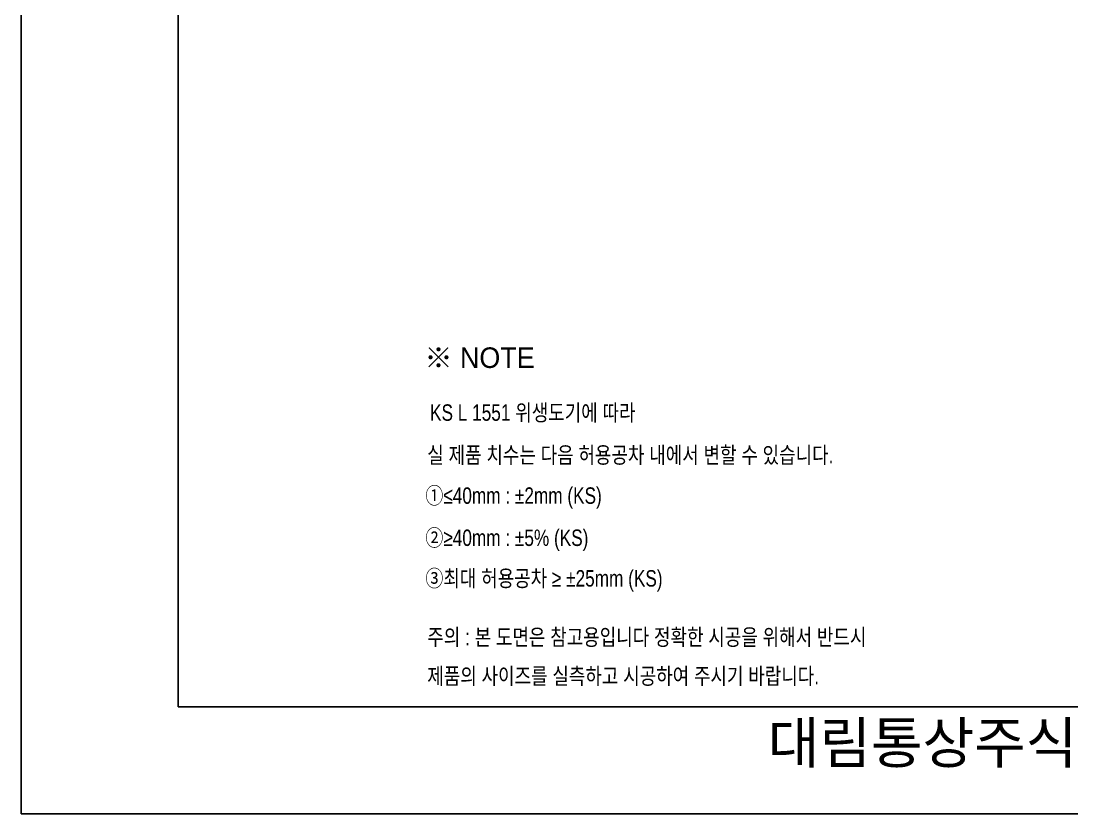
# Model space of a CAD drawing. Header units: millimetres. Extents: x 2397 to 4823, y -353 to 3078.
# Drawn here: x 2397 to 3676, y -353 to 612 of the extents above; entities that cross this region are included whole.
import ezdxf
from ezdxf.lldxf.tags import DXFTag

# ---------------------------------------------------------------- set-up
doc = ezdxf.new("R2010")
doc.units = ezdxf.units.MM
doc.header["$LTSCALE"] = 0.2
doc.layers.add('2', color=2, linetype='HIDDEN')
doc.layers.add('YA', color=7, linetype='Continuous')
doc.layers.add('DIM', color=3, linetype='Continuous', lineweight=15)
doc.styles.add('MtXpl_', font='')
doc.styles.add('굴림', font='', dxfattribs={"height": 3.2})
doc.styles.add('스타일1', font='txt.shx', dxfattribs={"bigfont": 'ghs.shx'})
doc.styles.get('MtXpl_').set_extended_font_data('Gulim')
doc.styles.get('굴림').set_extended_font_data('Gulim')
tags = doc.linetypes.add('HIDDEN', pattern=[9.525, 6.35, -3.175]).pattern_tags.tags
tags[6:7] = [DXFTag(74, 4), DXFTag(75, 0), DXFTag(340, '0'), DXFTag(46, 1.0), DXFTag(50, 0.0), DXFTag(44, 0.0), DXFTag(45, 0.0)]
tags[4:5] = [DXFTag(74, 4), DXFTag(75, 0), DXFTag(340, '0'), DXFTag(46, 1.0), DXFTag(50, 0.0), DXFTag(44, 0.0), DXFTag(45, 0.0)]

msp = doc.modelspace()

# ---------------------------------------------------------------- linework, layer by layer
at = {"layer": 'YA', "color": 7}
for p, q in [((2588.8, -222.3), (2588.8, 1887.5)), ((2588.8, 56.2), (2588.8, -30.3)), ((2588.8, -222.3), (4664.8, -222.3))]:
    msp.add_line(p, q, dxfattribs=at)
at = {"layer": 'YA', "color": 0}
msp.add_lwpolyline([(2397.5, -352.8), (4823, -352.8), (4823, 3077.6), (2397.5, 3077.6)], close=True, dxfattribs=at)

# ---------------------------------------------------------------- texts
at = {"color": 3, "style": '굴림', "width": 0.8}
for s, p in [('KS L 1551 위생도기에 따라', (2895.1, 125.6)), ('실 제품 치수는 다음 허용공차 내에서 변할 수 있습니다.', (2891.7, 74)), ('①≤40mm : ±2mm (KS)', (2889.4, 24.6)), ('②≥40mm : ±5%%% (KS)', (2889.4, -26.7)), ('③최대 허용공차 ≥ ±25mm (KS)', (2889.4, -76.1))]:
    msp.add_text(s, height=20, dxfattribs=at).set_placement(p)
at = {"color": 1, "style": '굴림', "width": 0.8}
for s, p in [('주의 : 본 도면은 참고용입니다 정확한 시공을 위해서 반드시', (2891.7, -147.6)), ('제품의 사이즈를 실측하고 시공하여 주시기 바랍니다.', (2891.7, -195))]:
    msp.add_text(s, height=20, dxfattribs=at).set_placement(p)
at = {"layer": '2', "style": 'MtXpl_'}
msp.add_text('※ NOTE', height=25, dxfattribs=at).set_placement((2888.3, 189.9))
at = {"layer": 'DIM', "color": 0, "insert": (3178.8, -241.1), "char_height": 50, "width": 1090, "attachment_point": 1, "style": '스타일1'}
msp.add_mtext('{\\fGulim|b0|i0|c129|p50;       대림통상주식회사\\P}', dxfattribs=at)

doc.saveas('drawing.dxf')
